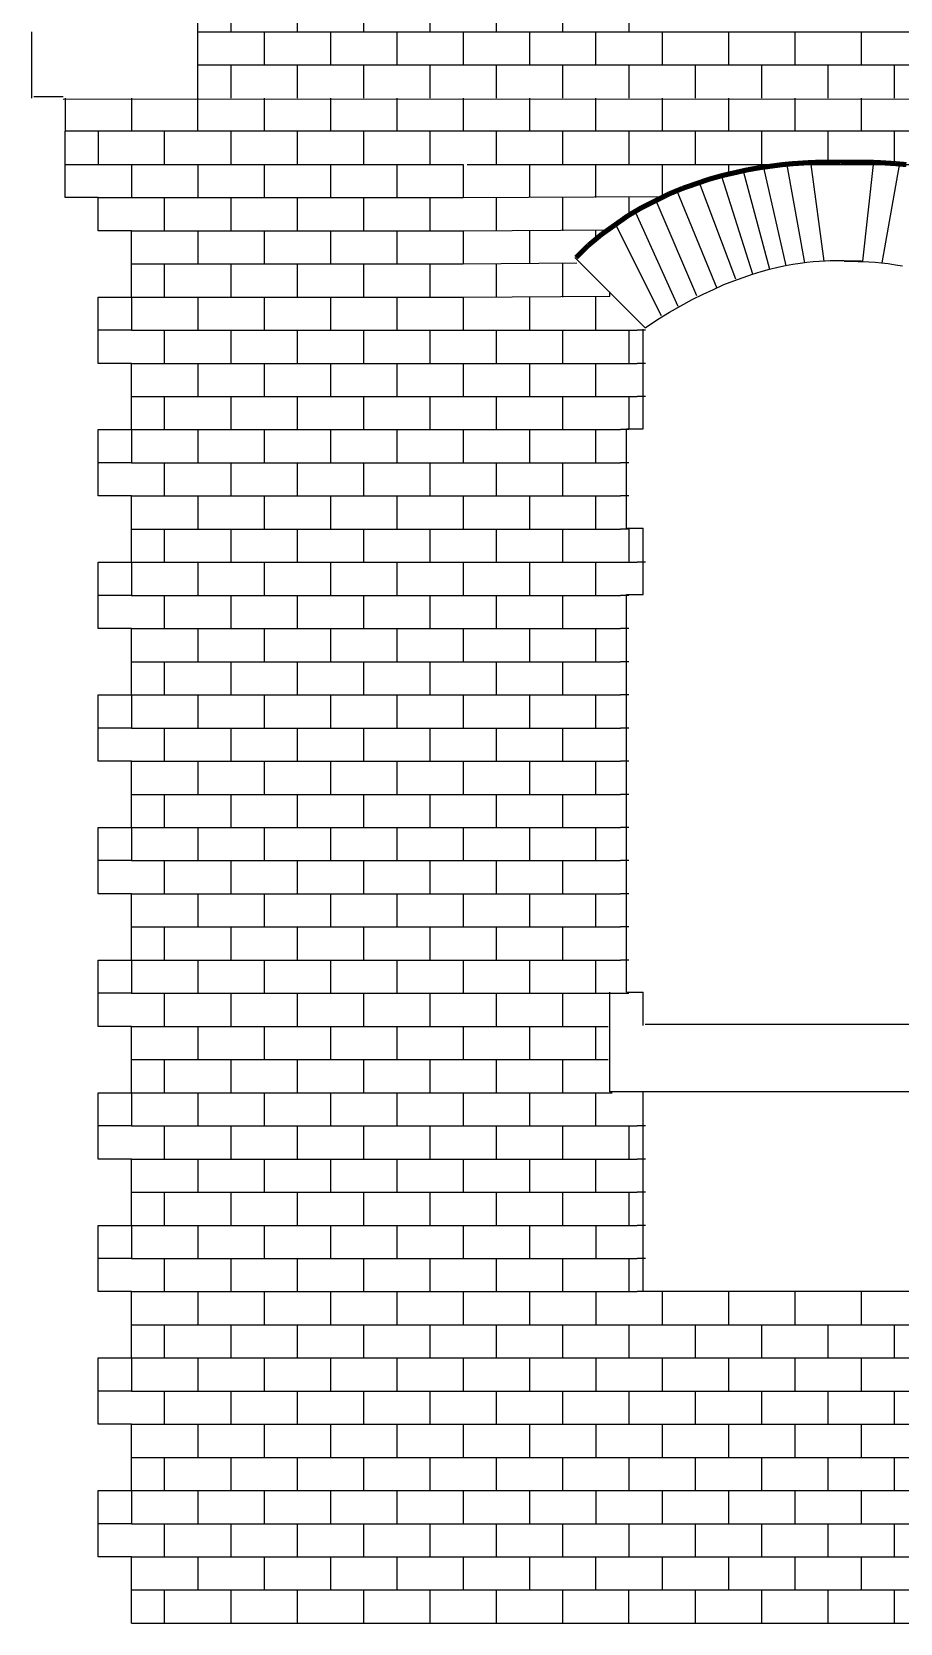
# Model space of a CAD drawing. Extents: x 192 to 301, y 47 to 228.
# Drawn here: x 193 to 219.18, y 109 to 157 of the extents above; entities that cross this region are included whole.
import ezdxf

# ---------------------------------------------------------------- set-up
doc = ezdxf.new("R2010")
doc.units = 0
doc.header["$MEASUREMENT"] = 0
doc.layers.add('OHNE_NAMEN', color=5, linetype='CONTINUOUS')

msp = doc.modelspace()

# ---------------------------------------------------------------- linework, layer by layer
at = {"layer": 'OHNE_NAMEN', "color": 7, "linetype": 'CONTINUOUS'}
for p, q in [((198.0001, 155), (198.0001, 158)), ((199.0002, 158), (199.0002, 156.9999)), ((201.0001, 158), (201.0001, 156.9999)), ((203, 158), (203, 156.9999)), ((204.9999, 158), (204.9999, 156.9999)), ((207.0001, 158), (207.0001, 156.9999)), ((209, 158), (209, 156.9999)), ((210.9999, 158), (210.9999, 156.9999)), ((198.0001, 156.9999), (295.0002, 156.9999)), ((200, 156.9999), (200, 156.0001)), ((201.9999, 156.9999), (201.9999, 156.0001)), ((204.0001, 156.9999), (204.0001, 156.0001)), ((206, 156.9999), (206, 156.0001)), ((207.9999, 156.9999), (207.9999, 156.0001)), ((210.0001, 156.0001), (210.0001, 156.9999)), ((212, 156.9999), (212, 156.0001)), ((213.9999, 156.9999), (213.9999, 156.0001)), ((215.9998, 156.9999), (215.9998, 156.0001)), ((218.0001, 156.9999), (218.0001, 156.0001)), ((198.0001, 156.0001), (295.0002, 156.0001)), ((199.0002, 156.0001), (199.0002, 155)), ((201.0001, 156.0001), (201.0001, 155)), ((203, 156.0001), (203, 155)), ((204.9999, 156.0001), (204.9999, 155)), ((207.0001, 156.0001), (207.0001, 155)), ((209, 156.0001), (209, 155)), ((210.9999, 156.0001), (210.9999, 155)), ((210.9999, 156.0001), (210.9999, 155)), ((213.0002, 156.0001), (213.0002, 155)), ((215.0001, 156.0001), (215.0001, 155)), ((216.9999, 156.0001), (216.9999, 155)), ((218.9999, 156.0001), (218.9999, 155)), ((299, 155), (193.9396, 154.9576)), ((196.0002, 155), (196.0002, 153.9999)), ((198.0001, 153.9999), (198.0001, 155)), ((200, 155), (200, 154.0002)), ((201.9999, 155), (201.9999, 154.0002)), ((204.0001, 155), (204.0001, 154.0002)), ((206, 155), (206, 154.0002)), ((207.9999, 155), (207.9999, 154.0002)), ((210.0001, 153.9999), (210.0001, 155)), ((212, 155), (212, 153.9999)), ((213.9999, 155), (213.9999, 153.9999)), ((215.9998, 155), (215.9998, 153.9999)), ((218.0001, 155), (218.0001, 153.9999)), ((299, 153.9999), (194.0006, 154.0002)), ((195.0007, 154.0009), (195.0007, 153.0011)), ((197.0006, 153.0008), (197.0006, 154.0009)), ((199.0002, 153.9999), (199.0002, 153.0001)), ((201.0001, 153.9999), (201.0001, 153.0001)), ((203, 153.9999), (203, 153.0001)), ((204.9999, 153.9999), (204.9999, 153.0001)), ((207.0001, 153.9999), (207.0001, 153.0001)), ((209, 153.9999), (209, 153.0001)), ((210.9999, 154.0002), (210.9999, 153.0001)), ((210.9999, 153.9999), (210.9999, 153.0001)), ((213.0002, 154.0002), (213.0002, 153.0001)), ((215.0001, 154.0002), (215.0001, 153.0001)), ((216.9999, 154.0002), (216.9999, 153.0001)), ((218.9999, 154.0002), (218.9999, 153.0001)), ((193.9999, 153.0011), (206, 153.0001)), ((196.0005, 153.0011), (196.0005, 152.001)), ((198.0001, 153.0001), (198.0001, 152.0003)), ((200, 153.0001), (200, 152.0003)), ((201.9999, 153.0001), (201.9999, 152.0003)), ((204.0001, 153.0001), (204.0001, 152.0003)), ((206, 153.0001), (206, 152.0003)), ((206.1249, 153.0001), (244.5, 153.0001)), ((207.9999, 153.0001), (207.9999, 152.0003)), ((210.0001, 151.9999), (210.0001, 153.0001)), ((212, 153.0001), (212, 151.9999)), ((213.9999, 153.0001), (213.9999, 152.75)), ((215.2459, 149.8342), (214.4522, 152.7976)), ((215.7398, 149.9401), (215.0696, 152.9034)), ((216.3043, 150.0283), (215.7751, 152.974)), ((216.8864, 150.0812), (216.5001, 153.0001)), ((218.0505, 150.0812), (218.3751, 153.0001)), ((218.6326, 150.0283), (219.1618, 152.974)), ((213.6584, 149.2582), (212.459, 152.1979)), ((214.2229, 149.5404), (213.1293, 152.4448)), ((214.7344, 149.6931), (213.7996, 152.6388)), ((195.0011, 151.9999), (206, 151.9999)), ((197.0006, 151.0009), (197.0006, 152.0007)), ((199.0002, 151.9999), (199.0002, 150.9998)), ((201.0001, 151.9999), (201.0001, 150.9998)), ((203, 151.9999), (203, 150.9998)), ((204.9999, 151.9999), (204.9999, 150.9998)), ((206, 151.9999), (211.927, 152.0296)), ((207.0001, 151.9999), (207.0001, 150.9998)), ((209, 151.9999), (209, 150.9998)), ((210.9999, 151.9999), (210.9999, 151.5001)), ((213.0467, 149.0405), (211.824, 151.898)), ((212.4826, 148.7174), (211.2066, 151.5452)), ((196.0009, 151.0002), (206, 151.0002)), ((198.0001, 150.9998), (198.0001, 150)), ((200, 150.9998), (200, 150)), ((201.9999, 150.9998), (201.9999, 150)), ((204.0001, 150.9998), (204.0001, 150)), ((206, 151.0002), (210.427, 151.0298)), ((206, 150.9998), (206, 150)), ((207.9999, 150.9998), (207.9999, 150)), ((210.0001, 150.7501), (210.0001, 151.0002)), ((211.9888, 148.4351), (210.6069, 151.1748)), ((195.9998, 150.0011), (206, 150)), ((197.0006, 149.001), (197.0006, 150.0008)), ((199.0002, 150), (199.0002, 148.9999)), ((201.0001, 150), (201.0001, 148.9999)), ((203, 150), (203, 148.9999)), ((204.9999, 150), (204.9999, 148.9999)), ((206, 150), (209.4269, 150.0297)), ((207.0001, 150), (207.0001, 148.9999)), ((209, 150), (209, 148.9999)), ((211.4885, 148.0707), (209.3673, 150.192)), ((195.9998, 149.0013), (206, 148.9999)), ((196.0009, 148.9999), (196.0009, 148.0002)), ((198.0001, 148.9999), (198.0001, 148.0002)), ((200, 148.9999), (200, 148.0002)), ((201.9999, 148.9999), (201.9999, 148.0002)), ((204.0001, 148.9999), (204.0001, 148.0002)), ((206, 148.9999), (210.427, 149.0296)), ((206, 148.9999), (206, 148.0002)), ((207.9999, 148.9999), (207.9999, 148.0002)), ((210.0001, 148.0002), (210.0001, 148.9999)), ((210.427, 149.0296), (210.427, 149.1548)), ((195.9998, 148.0012), (203.2501, 148.0002)), ((197.0006, 147.0007), (197.0006, 148.0009)), ((199.0002, 147.9998), (199.0002, 147)), ((201.0001, 147.9998), (201.0001, 147)), ((203, 147.9998), (203, 147)), ((203.2501, 148.0002), (211.25, 148.0002)), ((204.9999, 147.9998), (204.9999, 147)), ((207.0001, 147.9998), (207.0001, 147)), ((209, 147.9998), (209, 147)), ((210.9999, 147.9998), (210.9999, 147)), ((196.0002, 147), (211.25, 147)), ((198.0001, 147), (198.0001, 146.0003)), ((200, 147), (200, 146.0003)), ((201.9999, 147), (201.9999, 146.0003)), ((204.0001, 147), (204.0001, 146.0003)), ((206, 147), (206, 146.0003)), ((207.9999, 147), (207.9999, 146.0003)), ((210.0001, 145.9999), (210.0001, 147)), ((196.0002, 145.9999), (211.25, 145.9999)), ((197.0006, 145.0008), (197.0006, 146.001)), ((199.0002, 145.9999), (199.0002, 145.0001)), ((201.0001, 145.9999), (201.0001, 145.0001)), ((203, 145.9999), (203, 145.0001)), ((204.9999, 145.9999), (204.9999, 145.0001)), ((207.0001, 145.9999), (207.0001, 145.0001)), ((209, 145.9999), (209, 145.0001)), ((210.9999, 145.9999), (210.9999, 145.0001)), ((196.0002, 145.0001), (210.7501, 145.0001)), ((196.0009, 145.0001), (196.0009, 144)), ((198.0001, 144.9998), (198.0001, 144)), ((200, 144.9998), (200, 144)), ((201.9999, 144.9998), (201.9999, 144)), ((204.0001, 144.9998), (204.0001, 144)), ((206, 144.9998), (206, 144)), ((207.9999, 144.9998), (207.9999, 144)), ((210.0001, 144), (210.0001, 145.0001)), ((196.0002, 144), (210.7501, 144)), ((197.0006, 143.0009), (197.0006, 144.0011)), ((199.0002, 144), (199.0002, 142.9999)), ((201.0001, 144), (201.0001, 142.9999)), ((203, 144), (203, 142.9999)), ((204.9999, 144), (204.9999, 142.9999)), ((207.0001, 144), (207.0001, 142.9999)), ((209, 144), (209, 142.9999)), ((196.0002, 142.9999), (210.7501, 142.9999)), ((198.0001, 142.9999), (198.0001, 142.0001)), ((200, 142.9999), (200, 142.0001)), ((201.9999, 142.9999), (201.9999, 142.0001)), ((204.0001, 142.9999), (204.0001, 142.0001)), ((206, 142.9999), (206, 142.0001)), ((207.9999, 142.9999), (207.9999, 142.0001)), ((210.0001, 142.0001), (210.0001, 142.9999)), ((196.0002, 142.0001), (210.7501, 142.0001)), ((197.0006, 141.001), (197.0006, 142.0008)), ((199.0002, 142.0001), (199.0002, 141)), ((201.0001, 142.0001), (201.0001, 141)), ((203, 142.0001), (203, 141)), ((204.9999, 142.0001), (204.9999, 141)), ((207.0001, 142.0001), (207.0001, 141)), ((209, 142.0001), (209, 141)), ((210.9269, 142.0297), (211.4268, 142.0297)), ((210.9999, 142.0001), (210.9999, 141)), ((196.0002, 141), (211.25, 141)), ((196.0009, 141), (196.0009, 140.0002)), ((198.0001, 141), (198.0001, 140.0002)), ((200, 141), (200, 140.0002)), ((201.9999, 141), (201.9999, 140.0002)), ((204.0001, 141), (204.0001, 140.0002)), ((206, 141), (206, 140.0002)), ((207.9999, 141), (207.9999, 140.0002)), ((210.0001, 139.9999), (210.0001, 141)), ((196.0002, 139.9999), (210.7501, 139.9999)), ((197.0006, 139.0008), (197.0006, 140.0009)), ((199.0002, 139.9999), (199.0002, 139.0001)), ((201.0001, 139.9999), (201.0001, 139.0001)), ((203, 139.9999), (203, 139.0001)), ((204.9999, 139.9999), (204.9999, 139.0001)), ((207.0001, 139.9999), (207.0001, 139.0001)), ((209, 139.9999), (209, 139.0001)), ((196.0002, 139.0001), (210.7501, 139.0001)), ((198.0001, 139.0001), (198.0001, 138.0003)), ((200, 139.0001), (200, 138.0003)), ((201.9999, 139.0001), (201.9999, 138.0003)), ((204.0001, 139.0001), (204.0001, 138.0003)), ((206, 139.0001), (206, 138.0003)), ((207.9999, 139.0001), (207.9999, 138.0003)), ((210.0001, 138), (210.0001, 139.0001)), ((196.0002, 138), (210.7501, 138)), ((197.0006, 137.0009), (197.0006, 138.001)), ((199.0002, 138), (199.0002, 136.9998)), ((201.0001, 138), (201.0001, 136.9998)), ((203, 138), (203, 136.9998)), ((204.9999, 138), (204.9999, 136.9998)), ((207.0001, 138), (207.0001, 136.9998)), ((209, 138), (209, 136.9998)), ((196.0002, 136.9998), (210.7501, 136.9998)), ((196.0009, 137.0002), (196.0009, 136.0001)), ((198.0001, 136.9998), (198.0001, 136.0001)), ((200, 136.9998), (200, 136.0001)), ((201.9999, 136.9998), (201.9999, 136.0001)), ((204.0001, 136.9998), (204.0001, 136.0001)), ((206, 136.9998), (206, 136.0001)), ((207.9999, 136.9998), (207.9999, 136.0001)), ((210.0001, 136.0001), (210.0001, 136.9998)), ((196.0002, 136.0001), (210.7501, 136.0001)), ((197.0006, 135.001), (197.0006, 136.0008)), ((199.0002, 136.0001), (199.0002, 134.9999)), ((201.0001, 136.0001), (201.0001, 134.9999)), ((203, 136.0001), (203, 134.9999)), ((204.9999, 136.0001), (204.9999, 134.9999)), ((207.0001, 136.0001), (207.0001, 134.9999)), ((209, 136.0001), (209, 134.9999)), ((196.0002, 134.9999), (210.7501, 134.9999)), ((198.0001, 134.9999), (198.0001, 134.0002)), ((200, 134.9999), (200, 134.0002)), ((201.9999, 134.9999), (201.9999, 134.0002)), ((204.0001, 134.9999), (204.0001, 134.0002)), ((206, 134.9999), (206, 134.0002)), ((207.9999, 134.9999), (207.9999, 134.0002)), ((210.0001, 134.0002), (210.0001, 134.9999)), ((196.0002, 134.0002), (210.7501, 134.0002)), ((197.0006, 133.0007), (197.0006, 134.0009)), ((199.0002, 133.9998), (199.0002, 133)), ((201.0001, 133.9998), (201.0001, 133)), ((203, 133.9998), (203, 133)), ((204.9999, 133.9998), (204.9999, 133)), ((207.0001, 133.9998), (207.0001, 133)), ((209, 133.9998), (209, 133)), ((196.0002, 133), (210.7501, 133)), ((196.0009, 133), (196.0009, 131.9999)), ((198.0001, 133), (198.0001, 132.0003)), ((200, 133), (200, 132.0003)), ((201.9999, 133), (201.9999, 132.0003)), ((204.0001, 133), (204.0001, 132.0003)), ((206, 133), (206, 132.0003)), ((207.9999, 133), (207.9999, 132.0003)), ((210.0001, 131.9999), (210.0001, 133)), ((197.0006, 131.0009), (197.0006, 132.001)), ((196.0002, 131.9999), (210.7501, 131.9999)), ((199.0002, 131.9999), (199.0002, 131.0001)), ((201.0001, 131.9999), (201.0001, 131.0001)), ((203, 131.9999), (203, 131.0001)), ((204.9999, 131.9999), (204.9999, 131.0001)), ((207.0001, 131.9999), (207.0001, 131.0001)), ((209, 131.9999), (209, 131.0001)), ((196.0002, 131.0001), (210.7501, 131.0001)), ((198.0001, 130.9998), (198.0001, 130)), ((200, 130.9998), (200, 130)), ((201.9999, 130.9998), (201.9999, 130)), ((204.0001, 130.9998), (204.0001, 130)), ((206, 130.9998), (206, 130)), ((207.9999, 130.9998), (207.9999, 130)), ((210.0001, 130), (210.0001, 131.0001)), ((196.0002, 130), (210.7501, 130)), ((197.0006, 129.0009), (197.0006, 130.0007)), ((199.0002, 130), (199.0002, 128.9999)), ((201.0001, 130), (201.0001, 128.9999)), ((203, 130), (203, 128.9999)), ((204.9999, 130), (204.9999, 128.9999)), ((207.0001, 130), (207.0001, 128.9999)), ((209, 130), (209, 128.9999)), ((196.0002, 128.9999), (210.7501, 128.9999)), ((196.0009, 128.9999), (196.0009, 128.0001)), ((198.0001, 128.9999), (198.0001, 128.0001)), ((200, 128.9999), (200, 128.0001)), ((201.9999, 128.9999), (201.9999, 128.0001)), ((204.0001, 128.9999), (204.0001, 128.0001)), ((206, 128.9999), (206, 128.0001)), ((207.9999, 128.9999), (207.9999, 128.0001)), ((210.0001, 128.0001), (210.0001, 128.9999)), ((196.0002, 128.0001), (210.9999, 128.0001)), ((197.0006, 127.0011), (197.0006, 128.0008)), ((199.0002, 128.0001), (199.0002, 127)), ((201.0001, 128.0001), (201.0001, 127)), ((203, 128.0001), (203, 127)), ((204.9999, 128.0001), (204.9999, 127)), ((207.0001, 128.0001), (207.0001, 127)), ((209, 128.0001), (209, 127)), ((210.427, 125.0297), (210.427, 128.0298)), ((196.0002, 127), (210.3751, 127)), ((198.0001, 127), (198.0001, 126.0002)), ((200, 127), (200, 126.0002)), ((201.9999, 127), (201.9999, 126.0002)), ((204.0001, 127), (204.0001, 126.0002)), ((206, 127), (206, 126.0002)), ((207.9999, 127), (207.9999, 126.0002)), ((210.0001, 125.9999), (210.0001, 127)), ((196.0002, 125.9999), (210.3751, 125.9999)), ((197.0006, 125.0008), (197.0006, 126.0009)), ((199.0002, 125.9999), (199.0002, 125.0001)), ((201.0001, 125.9999), (201.0001, 125.0001)), ((203, 125.9999), (203, 125.0001)), ((204.9999, 125.9999), (204.9999, 125.0001)), ((207.0001, 125.9999), (207.0001, 125.0001)), ((209, 125.9999), (209, 125.0001)), ((196.0002, 125.0001), (210.5, 125.0001)), ((196.0009, 125.0001), (196.0009, 124)), ((198.0001, 125.0001), (198.0001, 124.0003)), ((200, 125.0001), (200, 124.0003)), ((201.9999, 125.0001), (201.9999, 124.0003)), ((204.0001, 125.0001), (204.0001, 124.0003)), ((206, 125.0001), (206, 124.0003)), ((207.9999, 125.0001), (207.9999, 124.0003)), ((210.0001, 124), (210.0001, 125.0001)), ((211.4268, 125.0297), (210.427, 125.0297)), ((196.0002, 124), (211.25, 124)), ((197.0006, 123.0009), (197.0006, 124.001)), ((199.0002, 124), (199.0002, 122.9999)), ((201.0001, 124), (201.0001, 122.9999)), ((203, 124), (203, 122.9999)), ((204.9999, 124), (204.9999, 122.9999)), ((207.0001, 124), (207.0001, 122.9999)), ((209, 124), (209, 122.9999)), ((210.9999, 124), (210.9999, 122.9999)), ((196.0002, 122.9999), (211.25, 122.9999)), ((198.0001, 122.9999), (198.0001, 122.0001)), ((200, 122.9999), (200, 122.0001)), ((201.9999, 122.9999), (201.9999, 122.0001)), ((204.0001, 122.9999), (204.0001, 122.0001)), ((206, 122.9999), (206, 122.0001)), ((207.9999, 122.9999), (207.9999, 122.0001)), ((210.0001, 122.0001), (210.0001, 122.9999)), ((196.0002, 122.0001), (211.25, 122.0001)), ((197.0006, 121.001), (197.0006, 122.0008)), ((199.0002, 122.0001), (199.0002, 121)), ((201.0001, 122.0001), (201.0001, 121)), ((203, 122.0001), (203, 121)), ((204.9999, 122.0001), (204.9999, 121)), ((207.0001, 122.0001), (207.0001, 121)), ((209, 122.0001), (209, 121)), ((210.9999, 122.0001), (210.9999, 121)), ((196.0002, 121), (211.25, 121)), ((196.0009, 121), (196.0009, 120.0002)), ((198.0001, 121), (198.0001, 120.0002)), ((200, 121), (200, 120.0002)), ((201.9999, 121), (201.9999, 120.0002)), ((204.0001, 121), (204.0001, 120.0002)), ((206, 121), (206, 120.0002)), ((207.9999, 121), (207.9999, 120.0002)), ((210.0001, 121), (210.0001, 120.0002)), ((196.0002, 120.0002), (211.25, 120.0002)), ((197.0006, 119.0011), (197.0006, 120.0009)), ((199.0002, 120.0002), (199.0002, 119.0001)), ((201.0001, 120.0002), (201.0001, 119.0001)), ((203, 120.0002), (203, 119.0001)), ((204.9999, 120.0002), (204.9999, 119.0001)), ((207.0001, 120.0002), (207.0001, 119.0001)), ((209, 120.0002), (209, 119.0001)), ((210.9999, 120.0002), (210.9999, 119.0001)), ((196.0002, 119.0001), (211.25, 119.0001)), ((198.0001, 119.0001), (198.0001, 118.0003)), ((200, 119.0001), (200, 118.0003)), ((201.9999, 119.0001), (201.9999, 118.0003)), ((204.0001, 119.0001), (204.0001, 118.0003)), ((206, 119.0001), (206, 118.0003)), ((207.9999, 119.0001), (207.9999, 118.0003)), ((210.0001, 119.0001), (210.0001, 117.9999)), ((212, 119.0001), (212, 117.9999)), ((213.9999, 119.0001), (213.9999, 117.9999)), ((216.0002, 119.0001), (216.0002, 117.9999)), ((218.0001, 119.0001), (218.0001, 117.9999)), ((195.9998, 118.0013), (297.0001, 117.9999)), ((197.0006, 117.0009), (197.0006, 118.001)), ((199.0002, 117.9999), (199.0002, 117.0002)), ((201.0001, 117.9999), (201.0001, 117.0002)), ((203, 117.9999), (203, 117.0002)), ((204.9999, 117.9999), (204.9999, 117.0002)), ((207.0001, 117.9999), (207.0001, 117.0002)), ((209, 117.9999), (209, 117.0002)), ((210.9999, 117.9999), (210.9999, 117.0002)), ((213.0002, 117.9999), (213.0002, 117.0002)), ((215.0001, 117.9999), (215.0001, 117.0002)), ((216.9999, 117.9999), (216.9999, 117.0002)), ((218.9999, 117.9999), (218.9999, 117.0002)), ((195.9998, 117.0012), (297.0001, 117.0012)), ((196.0009, 117.0002), (196.0009, 116)), ((198.0001, 116.9998), (198.0001, 116)), ((200, 116.9998), (200, 116)), ((201.9999, 116.9998), (201.9999, 116)), ((204.0001, 116.9998), (204.0001, 116)), ((206, 116.9998), (206, 116)), ((207.9999, 116.9998), (207.9999, 116)), ((210.0001, 117.0002), (210.0001, 116)), ((212, 117.0002), (212, 116)), ((213.9999, 117.0002), (213.9999, 116)), ((216.0002, 117.0002), (216.0002, 116)), ((218.0001, 117.0002), (218.0001, 116)), ((195.9998, 116.0015), (297.0001, 116.0015)), ((197.0006, 115.001), (197.0006, 116.0007)), ((199.0002, 116), (199.0002, 114.9999)), ((201.0001, 116), (201.0001, 114.9999)), ((203, 116), (203, 114.9999)), ((204.9999, 116), (204.9999, 114.9999)), ((207.0001, 116), (207.0001, 114.9999)), ((209, 116), (209, 114.9999)), ((210.9999, 116), (210.9999, 114.9999)), ((213.0002, 116), (213.0002, 114.9999)), ((215.0001, 116), (215.0001, 114.9999)), ((216.9999, 116), (216.9999, 114.9999)), ((218.9999, 116), (218.9999, 114.9999)), ((195.9998, 115.0013), (297.0001, 114.9999)), ((198.0001, 114.9999), (198.0001, 114.0001)), ((200, 114.9999), (200, 114.0001)), ((201.9999, 114.9999), (201.9999, 114.0001)), ((204.0001, 114.9999), (204.0001, 114.0001)), ((206, 114.9999), (206, 114.0001)), ((207.9999, 114.9999), (207.9999, 114.0001)), ((210.0001, 114.9999), (210.0001, 114.0001)), ((212, 114.9999), (212, 114.0001)), ((213.9999, 114.9999), (213.9999, 114.0001)), ((216.0002, 114.9999), (216.0002, 114.0001)), ((218.0001, 114.9999), (218.0001, 114.0001)), ((195.9998, 114.0012), (297.0001, 114.0012)), ((197.0006, 113.0011), (197.0006, 114.0008)), ((199.0002, 114.0001), (199.0002, 113)), ((201.0001, 114.0001), (201.0001, 113)), ((203, 114.0001), (203, 113)), ((204.9999, 114.0001), (204.9999, 113)), ((207.0001, 114.0001), (207.0001, 113)), ((209, 114.0001), (209, 113)), ((210.9999, 114.0001), (210.9999, 113)), ((213.0002, 114.0001), (213.0002, 113)), ((215.0001, 114.0001), (215.0001, 113)), ((216.9999, 114.0001), (216.9999, 113)), ((218.9999, 114.0001), (218.9999, 113)), ((195.9998, 113.0014), (297.0001, 113.0014)), ((196.0009, 113), (196.0009, 111.9999)), ((198.0001, 113), (198.0001, 112.0002)), ((200, 113), (200, 112.0002)), ((201.9999, 113), (201.9999, 112.0002)), ((204.0001, 113), (204.0001, 112.0002)), ((206, 113), (206, 112.0002)), ((207.9999, 113), (207.9999, 112.0002)), ((210.0001, 113), (210.0001, 111.9999)), ((212, 113), (212, 111.9999)), ((213.9999, 113), (213.9999, 111.9999)), ((216.0002, 113), (216.0002, 111.9999)), ((218.0001, 113), (218.0001, 111.9999)), ((195.9998, 112.0013), (297.0001, 112.0013)), ((197.0006, 111.0008), (197.0006, 112.0009)), ((199.0002, 111.9999), (199.0002, 111.0001)), ((201.0001, 111.9999), (201.0001, 111.0001)), ((203, 111.9999), (203, 111.0001)), ((204.9999, 111.9999), (204.9999, 111.0001)), ((207.0001, 111.9999), (207.0001, 111.0001)), ((209, 111.9999), (209, 111.0001)), ((210.9999, 111.9999), (210.9999, 111.0001)), ((213.0002, 111.9999), (213.0002, 111.0001)), ((215.0001, 111.9999), (215.0001, 111.0001)), ((216.9999, 111.9999), (216.9999, 111.0001)), ((218.9999, 111.9999), (218.9999, 111.0001)), ((195.9998, 111.0012), (297.0001, 111.0012)), ((198.0001, 110.9998), (198.0001, 110)), ((200, 110.9998), (200, 110)), ((201.9999, 110.9998), (201.9999, 110)), ((204.0001, 110.9998), (204.0001, 110)), ((206, 110.9998), (206, 110)), ((207.9999, 110.9998), (207.9999, 110)), ((210.0005, 110.001), (210.0005, 111.0012)), ((212, 110.9998), (212, 110)), ((213.9999, 110.9998), (213.9999, 110)), ((215.9998, 110.9998), (215.9998, 110)), ((218.0001, 110.9998), (218.0001, 110)), ((195.9998, 110.0014), (297.0001, 110.0014)), ((197.0006, 109.0009), (197.0006, 110.001)), ((199.0002, 110), (199.0002, 109.0002)), ((201.0001, 110), (201.0001, 109.0002)), ((203, 110), (203, 109.0002)), ((205.0002, 110), (205.0002, 109.0002)), ((207.0001, 110), (207.0001, 109.0002)), ((209, 110), (209, 109.0002)), ((211.0006, 109.0009), (211.0006, 110.001)), ((213.0002, 110), (213.0002, 109.0002)), ((215.0001, 110), (215.0001, 109.0002)), ((216.9999, 110), (216.9999, 109.0002)), ((219.0002, 110), (219.0002, 109.0002)), ((195.9998, 109.0013), (297.0001, 109.0013))]:
    msp.add_line(p, q, dxfattribs=at)
at = {"layer": 'OHNE_NAMEN', "color": 5, "linetype": 'CONTINUOUS'}
for p, q in [((193.0005, 155.0003), (193.0001, 157.0013)), ((193.0576, 155.0458), (193.9396, 155.0458)), ((194.0006, 155.0003), (194.0006, 154.0002)), ((194.0003, 152.0014), (194.0003, 154.0013)), ((195.0011, 151.9999), (194.001, 151.9999)), ((195.0011, 151.0002), (195.0011, 151.9999)), ((196.0009, 151.0002), (195.0011, 151.0002)), ((196.0009, 148.9999), (196.0009, 151.0002)), ((195.0011, 147), (195.0011, 148.9999)), ((195.0011, 148.9999), (196.0009, 148.9999)), ((196.0009, 148.0002), (195.0011, 148.0002)), ((196.0009, 147), (195.0011, 147)), ((196.0009, 145.0001), (196.0009, 147)), ((195.0011, 142.9999), (195.0011, 145.0001)), ((195.0011, 145.0001), (196.0009, 145.0001)), ((196.0009, 144), (195.0011, 144)), ((196.0009, 142.9999), (195.0011, 142.9999)), ((196.0009, 141), (196.0009, 142.9999)), ((195.0011, 139.0001), (195.0011, 141)), ((195.0011, 141), (196.0009, 141)), ((196.0009, 140.0002), (195.0011, 140.0002)), ((196.0009, 139.0001), (195.0011, 139.0001)), ((196.0009, 137.0002), (196.0009, 139.0001)), ((195.0011, 134.9999), (195.0011, 137.0002)), ((195.0011, 137.0002), (196.0009, 137.0002)), ((196.0009, 136.0001), (195.0011, 136.0001)), ((196.0009, 134.9999), (195.0011, 134.9999)), ((196.0009, 133), (196.0009, 134.9999)), ((195.0011, 131.0001), (195.0011, 133)), ((195.0011, 133), (196.0009, 133)), ((196.0009, 131.9999), (195.0011, 131.9999)), ((196.0009, 131.0001), (195.0011, 131.0001)), ((196.0009, 128.9999), (196.0009, 131.0001)), ((195.0011, 127), (195.0011, 128.9999)), ((195.0011, 128.9999), (196.0009, 128.9999)), ((196.0009, 128.0001), (195.0011, 128.0001)), ((196.0009, 127), (195.0011, 127)), ((196.0009, 125.0001), (196.0009, 127)), ((195.0011, 123.0002), (195.0011, 125.0001)), ((195.0011, 125.0001), (196.0009, 125.0001)), ((196.0009, 124), (195.0011, 124)), ((196.0009, 123.0002), (195.0011, 123.0002)), ((196.0009, 121), (196.0009, 123.0002)), ((195.0011, 119.0001), (195.0011, 121)), ((195.0011, 121), (196.0009, 121)), ((196.0009, 120.0002), (195.0011, 120.0002)), ((196.0009, 119.0001), (195.0011, 119.0001)), ((196.0009, 117.0002), (196.0009, 119.0001)), ((195.0011, 114.9999), (195.0011, 117.0002)), ((195.0011, 117.0002), (196.0009, 117.0002)), ((196.0009, 116), (195.0011, 116)), ((196.0009, 114.9999), (195.0011, 114.9999)), ((196.0009, 113), (196.0009, 114.9999)), ((195.0011, 111.0001), (195.0011, 113)), ((195.0011, 113), (196.0009, 113)), ((196.0009, 111.9999), (195.0011, 111.9999)), ((196.0009, 111.0001), (195.0011, 111.0001)), ((196.0009, 108.9999), (196.0009, 111.0001))]:
    msp.add_line(p, q, dxfattribs=at)
at = {"layer": 'OHNE_NAMEN', "color": 1, "linetype": 'CONTINUOUS'}
for p, q in [((218.0093, 150.0812), (217.0095, 150.0889)), ((211.5002, 148.0002), (211.25, 148.0002)), ((211.4268, 145.0298), (211.4268, 148.0298)), ((211.5002, 147), (211.25, 147)), ((211.5002, 145.9999), (211.25, 145.9999)), ((210.9999, 145.0001), (210.7501, 145.0001)), ((210.9269, 142.0297), (210.9269, 145.0298)), ((210.9269, 145.0298), (211.4268, 145.0298)), ((210.9999, 144), (210.7501, 144)), ((210.9999, 142.9999), (210.7501, 142.9999)), ((210.9999, 142.0001), (210.7501, 142.0001)), ((211.4268, 140.0298), (211.4268, 142.0297)), ((211.5002, 141), (211.25, 141)), ((210.9999, 140.0002), (210.7501, 140.0002)), ((210.9269, 128.0298), (210.9269, 140.0298)), ((210.9269, 140.0298), (211.4268, 140.0298)), ((210.9999, 139.0001), (210.7501, 139.0001)), ((210.9999, 138), (210.7501, 138)), ((210.9999, 137.0002), (210.7501, 137.0002)), ((210.9999, 136.0001), (210.7501, 136.0001)), ((210.9999, 135.0003), (210.7501, 135.0003)), ((210.9999, 134.0002), (210.7501, 134.0002)), ((210.9999, 133), (210.7501, 133)), ((210.9999, 132.0003), (210.7501, 132.0003)), ((210.9999, 131.0001), (210.7501, 131.0001)), ((211.0003, 130), (210.7501, 130)), ((211.0003, 129.0003), (210.7501, 129.0003)), ((210.9269, 128.0298), (211.4268, 128.0298)), ((211.4268, 127.0296), (211.4268, 128.0298)), ((211.4885, 127.0706), (223.4883, 127.0706)), ((223.4269, 125.0297), (211.4268, 125.0297)), ((211.4268, 119.0297), (211.4268, 125.0297)), ((211.5002, 124), (211.25, 124)), ((211.5002, 123.0002), (211.25, 123.0002)), ((211.5002, 122.0001), (211.25, 122.0001)), ((211.5002, 121), (211.25, 121)), ((211.5002, 120.0002), (211.25, 120.0002)), ((223.75, 119.0001), (211.25, 119.0001)), ((212, 119.0001), (212, 118.7002)), ((213.9999, 119.0001), (213.9999, 118.7002)), ((216.0002, 119.0001), (216.0002, 118.7002)), ((218.0001, 119.0001), (218.0001, 118.7002))]:
    msp.add_line(p, q, dxfattribs=at)
at = {"layer": 'OHNE_NAMEN', "color": 7, "linetype": 'CONTINUOUS', "const_width": 0.1528}
for points in [[(216.2408, 153.0421), (216.5265, 153.06)], [(216.5265, 153.06), (216.7805, 153.0671)], [(216.7805, 153.0671), (216.994, 153.0699)], [(216.994, 153.0699), (217.2077, 153.0724)], [(217.2077, 153.0724), (217.381, 153.0706)], [(217.381, 153.0706), (217.5062, 153.0706)], [(217.6134, 153.0706), (217.4886, 153.0706)], [(217.7874, 153.0724), (217.6134, 153.0706)], [(218.0018, 153.0699), (217.7874, 153.0724)], [(218.2163, 153.0671), (218.0018, 153.0699)], [(218.4714, 153.06), (218.2163, 153.0671)], [(218.7586, 153.0421), (218.4714, 153.06)], [(213.4288, 152.5573), (213.8257, 152.6674)], [(213.8257, 152.6674), (214.2067, 152.7538)], [(214.2067, 152.7538), (214.588, 152.8403)], [(214.588, 152.8403), (214.9535, 152.9034)], [(214.9535, 152.9034), (215.2953, 152.9493)], [(215.2953, 152.9493), (215.6368, 152.9951)], [(215.6368, 152.9951), (215.9547, 153.0241)], [(215.9547, 153.0241), (216.2408, 153.0421)], [(219.0461, 153.0241), (218.7586, 153.0421)], [(219.3653, 152.9951), (219.0461, 153.0241)], [(211.7979, 151.9033), (212.2085, 152.109)], [(212.2085, 152.109), (212.6202, 152.2783)], [(212.6202, 152.2783), (213.0245, 152.418)], [(213.0245, 152.418), (213.4288, 152.5573)], [(210.977, 151.4563), (211.3869, 151.698)], [(211.3869, 151.698), (211.7979, 151.9033)], [(210.1744, 150.8883), (210.5759, 151.1723)], [(210.5759, 151.1723), (210.977, 151.4563)], [(209.7825, 150.562), (210.1744, 150.8883)], [(209.4075, 150.187), (209.7825, 150.562)]]:
    msp.add_lwpolyline(points, dxfattribs=at)
at = {"layer": 'OHNE_NAMEN', "color": 7, "linetype": 'CONTINUOUS'}
for points in [[(214.7242, 149.6928), (214.9902, 149.7732)], [(214.9902, 149.7732), (215.2403, 149.8378)], [(215.2403, 149.8378), (215.4904, 149.9023)], [(215.4904, 149.9023), (215.725, 149.9514)], [(215.725, 149.9514), (215.9441, 149.9884)], [(215.9441, 149.9884), (216.1628, 150.0258)], [(216.1628, 150.0258), (216.3664, 150.0508)], [(216.3664, 150.0508), (216.5541, 150.0681)], [(216.5541, 150.0681), (216.7417, 150.0854)], [(216.7417, 150.0854), (216.9135, 150.0946)], [(216.9135, 150.0946), (217.0698, 150.0995)], [(217.0698, 150.0995), (217.2264, 150.1045)], [(217.2264, 150.1045), (217.3668, 150.1048)], [(217.3668, 150.1048), (217.4921, 150.1048)], [(217.6134, 150.0706), (217.4886, 150.0706)], [(217.7542, 150.0706), (217.6134, 150.0706)], [(217.9101, 150.0667), (217.7542, 150.0706)], [(218.0664, 150.0628), (217.9101, 150.0667)], [(218.2386, 150.0551), (218.0664, 150.0628)], [(218.4259, 150.0396), (218.2386, 150.0551)], [(218.6136, 150.0237), (218.4259, 150.0396)], [(218.8164, 150.0004), (218.6136, 150.0237)], [(219.0351, 149.9651), (218.8164, 150.0004)], [(219.2539, 149.9302), (219.0351, 149.9651)], [(213.5516, 149.2324), (213.8641, 149.3746)], [(213.8641, 149.3746), (214.1611, 149.4935)], [(214.1611, 149.4935), (214.4427, 149.5933)], [(214.4427, 149.5933), (214.7242, 149.6928)], [(212.5666, 148.7322), (212.9106, 148.9248)], [(212.9106, 148.9248), (213.2386, 149.0902)], [(213.2386, 149.0902), (213.5516, 149.2324)], [(211.4885, 148.0707), (211.8635, 148.3208)], [(211.8635, 148.3208), (212.223, 148.5399)], [(212.223, 148.5399), (212.5666, 148.7322)]]:
    msp.add_lwpolyline(points, dxfattribs=at)

doc.saveas('drawing.dxf')
